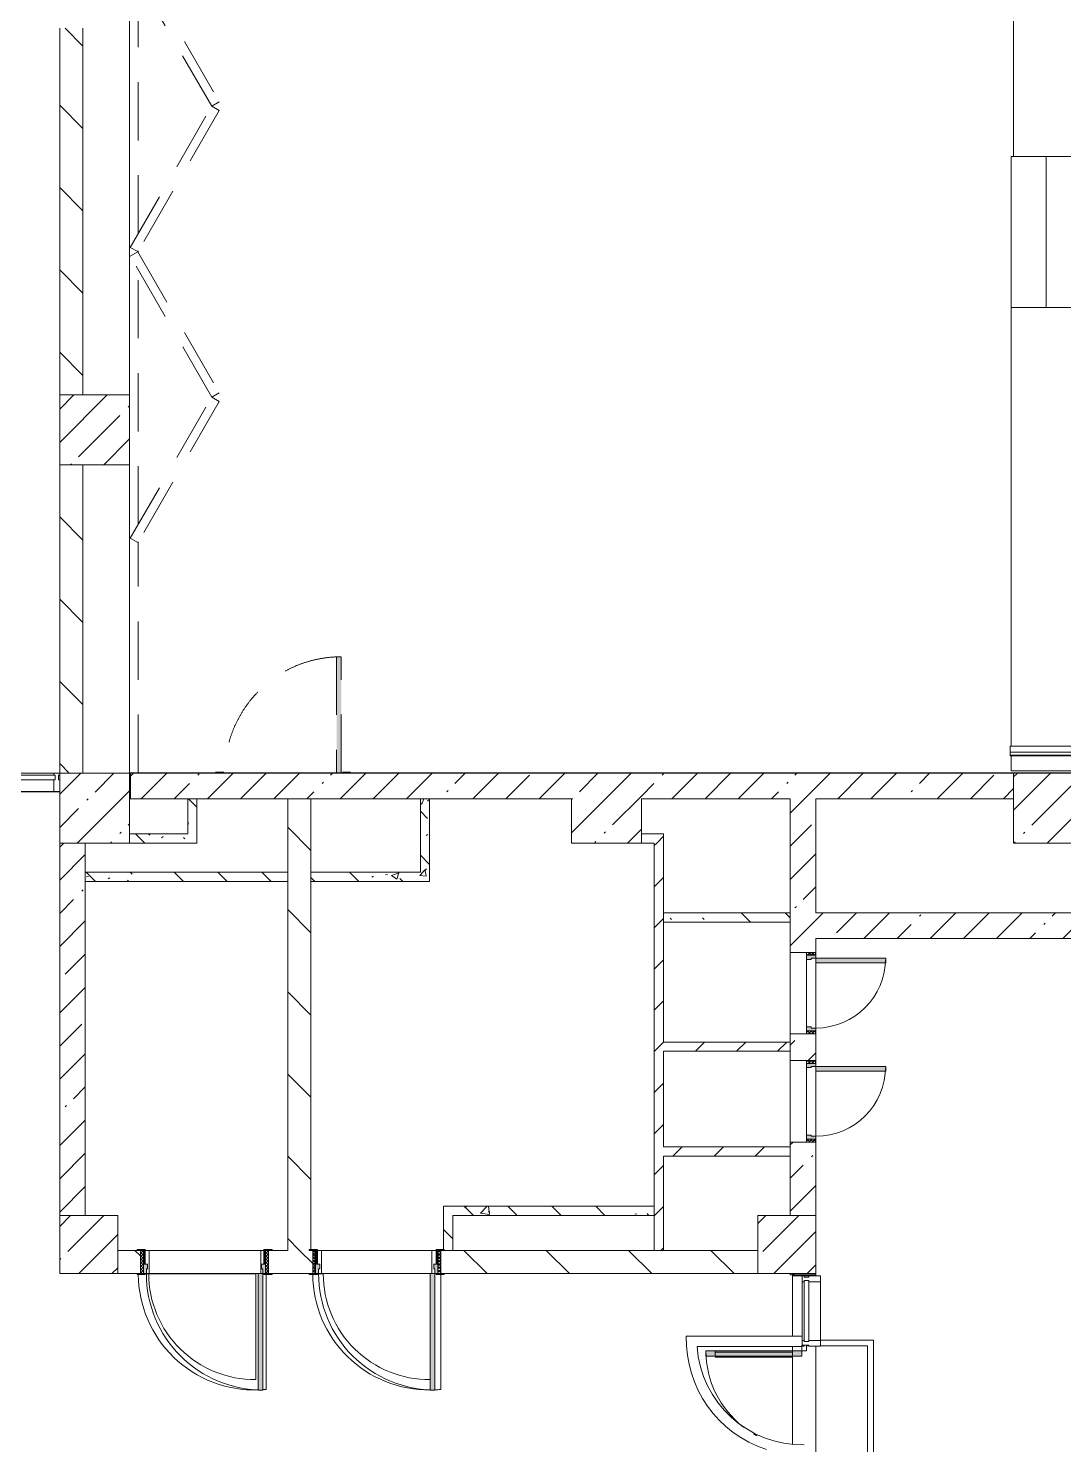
# Model space of a CAD drawing. Header units: millimetres. Extents: x 35157 to 232994, y -8553 to 29000.
# Drawn here: x 119424 to 128324, y 9430 to 21600 of the extents above; entities that cross this region are included whole.
import ezdxf

# ---------------------------------------------------------------- set-up
doc = ezdxf.new("R2010")
doc.units = ezdxf.units.MM
doc.linetypes.add('200_ШТРИХ__ш1_п0_6_', pattern=[800, 500, -300])
for name, color, linetype, lineweight, true_color in [('A-DETL-GENF-3', 7, 'Continuous', 5, 0xe2e2e2), ('A-DETL-GENF-4', 7, 'Continuous', 5, 0xaaaaaa), ('A-DOOR-3', 7, 'Continuous', 5, 0xaaaaaa), ('A-DOOR-4', 7, 'Continuous', 5, 0xe2e2e2), ('A-DOOR-FRAM-2', 7, 'Continuous', 5, 0xe2e2e2), ('A-DOOR-FRAM-3', 7, 'Continuous', 5, 0xaaaaaa), ('A-FLOR-1', 7, 'Continuous', 5, 0xaaaaaa), ('A-WALL-PATT-1', 7, 'Continuous', 5, 0x787878), ('I-WALL-25', 7, 'Continuous', 5, 0x787878)]:
    doc.layers.add(name, color=color, linetype=linetype, lineweight=lineweight, true_color=true_color)
for name, color, linetype, lineweight in [('A-DETL-MBND-1', 7, '200_ШТРИХ__ш1_п0_6_', 9), ('A-GLAZ-CURT-2', 7, 'Continuous', 5), ('A-GLAZ-CWMG-2', 7, 'Continuous', 5), ('A-WALL', 7, 'Continuous', 9), ('A-WALL-9', 7, 'Continuous', 5), ('I-WALL-23', 7, 'Continuous', 5), ('S-COLS-1', 7, 'Continuous', 5), ('S-STRS-3', 7, 'Continuous', 5)]:
    doc.layers.add(name, color=color, linetype=linetype, lineweight=lineweight)
pattern_1 = [(135, (105984, 0), (-353.5534, -353.5534), [])]
pattern_2 = [(45, (105984, 0), (-285.123, 285.123), []), (45, (106269.13, 0), (-285.123, 285.123), [504.031, -100.806, 16.764, -84.042])]
pattern_3 = [(45, (105984, 0), (-176.7767, 176.7767), [])]
pattern_4 = [(135, (105984, 0), (-377.171, -377.171), [533.4, -88.9, 17.78, -88.9]), (135, (105984, 376.94), (-377.171, -377.171), []), (50, (105984, 0), (637.645, -55.787), [66.675, -733.425]), (355, (105984, 0), (-123.35, 668.7), [53.34, -586.74]), (100.451, (106037.14, -4.65), (514.299, 612.908), [56.665, -623.315]), (46.184, (105984, 177.8), (948.776, -147.15), [100.012, -1100.137]), (96.636, (106063.1, 165.5), (830.91, 865.997), [84.998, -934.973]), (351.184, (105984, 177.8), (830.918, 865.99), [80.01, -880.11]), (21, (106072.9, 133.35), (530.651, -357.928), [66.675, -733.425]), (326, (106072.9, 133.35), (216.308, 644.658), [53.34, -586.74]), (71.451, (106117.1, 103.5), (746.96, 286.724), [56.665, -623.315]), (37.5, (105984, 0), (10.8105, 295.9426), [16.764, -562.864, 16.764, -578.866, -588.962]), (37.5, (105984, 0), (10.8105, 295.9426), [-1175.258, 16.764, -572.198]), (7.5, (105984, 0), (233.869, 350.6318), [16.764, -322.834, 16.764, -549.529, -224.472]), (7.5, (105984, 0), (233.869, 350.6318), [-905.891, 16.764, -207.708]), (327.5, (105785.76, 0), (474.5678, -20.0513), [16.764, -205.486, 16.764, -676.656, -920.115]), (327.5, (105785.76, 0), (474.5678, -20.0513), [-915.67, 16.764, -903.351]), (317.5, (105696.86, 0), (518.452, 88.9934), [16.764, -272.161, 16.764, -443.738, -653.415]), (317.5, (105696.86, 0), (518.452, 88.9934), [-749.427, 16.764, -636.651])]

# ---------------------------------------------------------------- blocks, each defined once
blk = doc.blocks.new('BSC_Колонна _Прямоугольная - 600х600-V86-2_4_2_птичка')
at = {"layer": 'S-COLS-1'}
h = blk.add_hatch(dxfattribs=at)
h.set_pattern_fill('FP_90', color=256, style=0, pattern_type=2)
h.set_pattern_definition([(45, (-14010, -14900), (-285.123, 285.123), []), (45, (-13724.88, -14900), (-285.123, 285.123), [504.031, -100.806, 16.764, -84.042])])
h.paths.add_polyline_path([(-300, -300), (300, -300), (300, 300), (-300, 300), (-300, -208)])
for p, q in [((300, 300), (-300, 300)), ((-300, 300), (-300, -300)), ((300, -300), (300, 300)), ((-300, -300), (300, -300))]:
    blk.add_line(p, q, dxfattribs=at)
blk = doc.blocks.new('BSC_Колонна _Прямоугольная - 600х600-23295697-2_4_2_птичка')
at = {"layer": 'S-COLS-1'}
h = blk.add_hatch(dxfattribs=at)
h.set_pattern_fill('FP_91', color=256, style=0, pattern_type=2)
h.set_pattern_definition([(45, (-14010, -18150), (-285.123, 285.123), []), (45, (-13724.88, -18150), (-285.123, 285.123), [504.031, -100.806, 16.764, -84.042])])
h.paths.add_polyline_path([(-300, -300), (300, -300), (300, 300), (-300, 300)])
for p, q in [((300, 300), (-300, 300)), ((-300, 300), (-300, -300)), ((300, -300), (300, 300)), ((-300, -300), (300, -300))]:
    blk.add_line(p, q, dxfattribs=at)
blk = doc.blocks.new('110_Дверь_СКБ_1Ст_Внутренняя1 - Д-4 1100x2100h_су мгн-32375332-2_4_2_птичка')
at = {"layer": 'A-DOOR-3'}
h = blk.add_hatch(dxfattribs=at)
h.set_pattern_fill('FP_41', color=256, style=0, pattern_type=2)
h.set_pattern_definition([(135, (1751.41, 164.685), (-14.14214, -14.14214), []), (225, (1751.41, 164.685), (14.14214, -14.14214), [])])
h.paths.add_polyline_path([(562.5, 100), (537.5, 100), (537.5, -100), (562.5, -100)])
at = {"layer": 'A-DOOR-4'}
h = blk.add_hatch(color=256, dxfattribs=at)
h.paths.add_polyline_path([(512.5, 100), (512.5, 60), (502.5, 60), (502.5, 20), (537.5, 20), (537.5, 100)])
h.paths.add_polyline_path([(-487.5, 100), (-512.5, 100), (-512.5, 20), (-477.5, 20), (-477.5, 60), (-487.5, 60)])
at = {"layer": 'A-DOOR-FRAM-2'}
for points in [[(-487.5, 1100), (-487.5, 100), (-447.5, 100), (-447.5, 1100)], [(-567.5, 108), (-567.5, 100), (-497.5, 100), (-497.5, 108)], [(-497.5, 20), (-512.5, 20), (-512.5, -100), (-497.5, -100)], [(592.5, 108), (522.5, 108), (522.5, 100), (592.5, 100)], [(537.5, 20), (522.5, 20), (522.5, -100), (537.5, -100)], [(-567.5, -100), (-567.5, -108), (-497.5, -108), (-497.5, -100)], [(592.5, -100), (522.5, -100), (522.5, -108), (592.5, -108)]]:
    blk.add_hatch(color=256, dxfattribs=at).paths.add_polyline_path(points)
at = {"layer": 'A-DOOR-FRAM-3'}
h = blk.add_hatch(dxfattribs=at)
h.set_pattern_fill('FP_42', color=256, style=0, pattern_type=2)
h.set_pattern_definition([(45, (-371.384, 164.685), (-14.1421, 14.1421), []), (135, (-371.384, 164.685), (-14.1421, -14.1421), [])])
h.paths.add_polyline_path([(-512.5, 100), (-537.5, 100), (-537.5, -100), (-512.5, -100)])
at = {"layer": 'A-DOOR-3'}
for p, q in [((-487.5, 1100), (-487.5, 100)), ((-447.5, 1100), (-487.5, 1100)), ((-447.5, 100), (-447.5, 1100)), ((-487.5, 100), (-447.5, 100))]:
    blk.add_line(p, q, dxfattribs=at)
blk.add_arc((-487.5, 100), 1000, 360, 90, dxfattribs=at)
at = {"layer": 'A-DOOR-FRAM-3'}
for p, q in [((-497.5, 108), (-567.5, 108)), ((-567.5, 108), (-567.5, 100)), ((-567.5, 100), (-497.5, 100)), ((-512.5, 100), (-537.5, 100)), ((-537.5, 100), (-537.5, -100)), ((-487.5, 100), (-512.5, 100)), ((-512.5, 100), (-512.5, 20)), ((-512.5, -100), (-512.5, 100)), ((-497.5, 100), (-512.5, 100)), ((-512.5, 100), (-512.5, 99)), ((-512.5, 99), (-497.5, 99)), ((-512.5, 20), (-477.5, 20)), ((-497.5, 20), (-512.5, 20)), ((-512.5, 20), (-512.5, -100)), ((-497.5, 100), (-497.5, 108)), ((-497.5, 99), (-497.5, 100)), ((-497.5, -100), (-497.5, 20)), ((-487.5, 60), (-487.5, 100)), ((-477.5, 60), (-487.5, 60)), ((-477.5, 20), (-477.5, 60)), ((512.5, 60), (502.5, 60)), ((502.5, 60), (502.5, 20)), ((502.5, 20), (537.5, 20)), ((512.5, 100), (512.5, 60)), ((537.5, 100), (512.5, 100)), ((592.5, 108), (522.5, 108)), ((522.5, 108), (522.5, 100)), ((537.5, 100), (522.5, 100)), ((522.5, 100), (522.5, 99)), ((522.5, 100), (592.5, 100)), ((522.5, 99), (537.5, 99)), ((537.5, 20), (522.5, 20)), ((522.5, 20), (522.5, -100)), ((537.5, 20), (537.5, 100)), ((562.5, 100), (537.5, 100)), ((537.5, 100), (537.5, -100)), ((537.5, 99), (537.5, 100)), ((537.5, -100), (537.5, 20)), ((562.5, -100), (562.5, 100)), ((592.5, 100), (592.5, 108)), ((-497.5, -100), (-567.5, -100)), ((-567.5, -100), (-567.5, -108)), ((-567.5, -108), (-497.5, -108)), ((-537.5, -100), (-512.5, -100)), ((-512.5, -100), (-497.5, -100)), ((-497.5, -108), (-497.5, -100)), ((522.5, -100), (537.5, -100)), ((592.5, -100), (522.5, -100)), ((522.5, -100), (522.5, -108)), ((522.5, -108), (592.5, -108)), ((537.5, -100), (562.5, -100)), ((592.5, -108), (592.5, -100))]:
    blk.add_line(p, q, dxfattribs=at)
blk = doc.blocks.new('110_Дверь_СКБ_1Ст_Внутренняя1 - Д-13 1100x2100h_кладовая-33288301-2_4_2_птичка')
at = {"layer": 'A-DETL-MBND-1'}
for points in [[(512, 113), (512, 1110), (472, 1110), (472, 113)], [(592, 113), (592, 118), (522, 113)]]:
    blk.add_hatch(color=256, dxfattribs=at).paths.add_polyline_path(points)
for p, q in [((472, 1110), (472, 113)), ((512, 1110), (472, 1110)), ((512, 113), (512, 1110)), ((-498, 118), (-568, 118)), ((592, 118), (522, 118))]:
    blk.add_line(p, q, dxfattribs=at)
blk.add_arc((512, 110), 1000, 90, 179.8021, dxfattribs=at)
blk = doc.blocks.new('DOR__перегородка__Прямоугольная - ТП-2_ Вн_ДПГ_9480х4200h_2-23998078-2_4_2_птичка')
at = {"layer": 'A-DETL-MBND-1'}
for p, q in [((3, -75), (1987, -75)), ((1982, -72), (2019, -7)), ((3194, -772), (1982, -72)), ((2019, -7), (3231, -707)), ((2137, -75), (4324, -75)), ((3230, -707), (4443, -7)), ((4480, -72), (3268, -772)), ((4443, -7), (4480, -72)), ((4474, -75), (4487, -75)), ((4481, -72), (4518, -7)), ((5693, -772), (4481, -72)), ((4518, -7), (5731, -707)), ((4637, -75), (6824, -75)), ((5730, -707), (6942, -7)), ((6980, -72), (5767, -772)), ((6942, -7), (6980, -72)), ((6974, -75), (6985, -75)), ((6979, -72), (7017, -7)), ((8192, -772), (6979, -72)), ((7017, -7), (8229, -707)), ((7135, -75), (9323, -75)), ((8229, -707), (9441, -7)), ((9479, -72), (8267, -772)), ((9105, -201), (9105, -75)), ((9180, -158), (9180, -75)), ((9255, -114), (9255, -75)), ((9405, -1474), (9405, -114)), ((9441, -7), (9479, -72)), ((9473, -75), (9480, -75)), ((9255, -1474), (9255, -201)), ((9330, -1474), (9330, -158)), ((9105, -1474), (9105, -288)), ((9180, -1474), (9180, -244)), ((9480, -1474), (9480, -450)), ((3231, -707), (3194, -772)), ((3268, -772), (3230, -707)), ((5731, -707), (5693, -772)), ((5767, -772), (5730, -707)), ((8229, -707), (8192, -772)), ((8267, -772), (8229, -707)), ((9105, -1474), (9480, -1474))]:
    blk.add_line(p, q, dxfattribs=at)
blk = doc.blocks.new('BSC_Колонна _Прямоугольная - 500х500-V143-2_4_2_птичка')
at = {"layer": 'S-COLS-1'}
h = blk.add_hatch(dxfattribs=at)
h.set_pattern_fill('FP_136', color=256, style=0, pattern_type=2)
h.set_pattern_definition([(45, (-19960, -11150), (-285.123, 285.123), []), (45, (-19674.88, -11150), (-285.123, 285.123), [504.031, -100.806, 16.764, -84.042])])
h.paths.add_polyline_path([(-250, -250), (250, -250), (250, 250), (-250, 250), (-250, 71)])
for p, q in [((250, 250), (-250, 250)), ((-250, 250), (-250, -250)), ((250, -250), (250, 250)), ((-250, -250), (250, -250))]:
    blk.add_line(p, q, dxfattribs=at)
blk = doc.blocks.new('Перекрытия 3 - Перекрытия 4-20977624-2_4_2_птичка')
at = {"layer": 'S-STRS-3'}
for p, q in [((21910, 26500), (21910, 26351)), ((22810, 26351), (22810, 26500)), ((23710, 26351), (23710, 26500)), ((24610, 26351), (24610, 26500)), ((25510, 26351), (25510, 26500)), ((26410, 26351), (26410, 26500)), ((27310, 26351), (27310, 26500)), ((28210, 26351), (28210, 26500)), ((29110, 26351), (29110, 26500)), ((30010, 26351), (30010, 26500)), ((21910, 26270), (21910, 20500)), ((22810, 20500), (22810, 26270)), ((23710, 20500), (23710, 26270)), ((24610, 20500), (24610, 26270)), ((25510, 20500), (25510, 26270)), ((26410, 20500), (26410, 26270)), ((27310, 20500), (27310, 26270)), ((28210, 20500), (28210, 26270)), ((29110, 20500), (29110, 26270)), ((30010, 22600), (30010, 26270)), ((30010, 20500), (30010, 22000)), ((22490, 20500), (21910, 20500)), ((23390, 20500), (22810, 20500)), ((24290, 20500), (23710, 20500)), ((25190, 20500), (24610, 20500)), ((26090, 20500), (25510, 20500)), ((26990, 20500), (26410, 20500)), ((27890, 20500), (27310, 20500)), ((28790, 20500), (28210, 20500)), ((29690, 20500), (29110, 20500)), ((30610, 20500), (30010, 20500))]:
    blk.add_line(p, q, dxfattribs=at)
blk = doc.blocks.new('110_Дверь_СКБ_1Ст - д-18 _п_ 700x2100h_Технический шкаф ЭОМ и СС-32102833-2_4_2_птичка')
at = {"layer": 'A-DOOR-3'}
h = blk.add_hatch(dxfattribs=at)
h.set_pattern_fill('FP_148', color=256, style=0, pattern_type=2)
h.set_pattern_definition([(135, (1951.41, 174.685), (-14.14214, -14.14214), []), (225, (1951.41, 174.685), (14.14214, -14.14214), [])])
h.paths.add_polyline_path([(362.5, 110), (337.5, 110), (337.5, 30), (362.5, 30)])
at = {"layer": 'A-DOOR-4'}
h = blk.add_hatch(color=256, dxfattribs=at)
h.paths.add_polyline_path([(337.5, 110), (312.5, 110), (312.5, 70), (302.5, 70), (302.5, 30), (337.5, 30)])
h.paths.add_polyline_path([(-277.5, 70), (-287.5, 70), (-287.5, 110), (-312.5, 110), (-312.5, 30), (-277.5, 30)])
at = {"layer": 'A-DOOR-FRAM-2'}
blk.add_hatch(color=256, dxfattribs=at).paths.add_polyline_path([(-247.5, 710), (-287.5, 710), (-287.5, 110), (-247.5, 110)])
at = {"layer": 'A-DOOR-FRAM-3'}
h = blk.add_hatch(dxfattribs=at)
h.set_pattern_fill('FP_149', color=256, style=0, pattern_type=2)
h.set_pattern_definition([(45, (-171.384, 174.685), (-14.1421, 14.1421), []), (135, (-171.384, 174.685), (-14.1421, -14.1421), [])])
h.paths.add_polyline_path([(-312.5, 110), (-337.5, 110), (-337.5, 30), (-312.5, 30)])
at = {"layer": 'A-DOOR-3'}
for p, q in [((-287.5, 710), (-287.5, 110)), ((-247.5, 710), (-287.5, 710)), ((-247.5, 110), (-247.5, 710)), ((-287.5, 110), (-247.5, 110))]:
    blk.add_line(p, q, dxfattribs=at)
blk.add_arc((-287.5, 110), 600, 360, 90, dxfattribs=at)
at = {"layer": 'A-DOOR-FRAM-3'}
for p, q in [((-312.5, 110), (-337.5, 110)), ((-337.5, 110), (-337.5, 30)), ((-337.5, 30), (-312.5, 30)), ((-287.5, 110), (-312.5, 110)), ((-312.5, 110), (-312.5, 30)), ((-312.5, 30), (-312.5, 110)), ((-312.5, 30), (-277.5, 30)), ((-287.5, 70), (-287.5, 110)), ((-277.5, 70), (-287.5, 70)), ((-277.5, 30), (-277.5, 70)), ((302.5, 30), (-277.5, 30)), ((-247.5, 110), (312.5, 110)), ((312.5, 70), (302.5, 70)), ((302.5, 70), (302.5, 30)), ((302.5, 30), (337.5, 30)), ((312.5, 110), (312.5, 70)), ((337.5, 110), (312.5, 110)), ((337.5, 30), (337.5, 110)), ((362.5, 110), (337.5, 110)), ((337.5, 110), (337.5, 30)), ((337.5, 30), (362.5, 30)), ((362.5, 30), (362.5, 110))]:
    blk.add_line(p, q, dxfattribs=at)
blk = doc.blocks.new('BSC_Колонна _Прямоугольная - 500х500-V172-2_4_2_птичка')
at = {"layer": 'S-COLS-1'}
h = blk.add_hatch(dxfattribs=at)
h.set_pattern_fill('FP_159', color=256, style=0, pattern_type=2)
h.set_pattern_definition([(45, (-13960, -11150), (-285.123, 285.123), []), (45, (-13674.88, -11150), (-285.123, 285.123), [504.031, -100.806, 16.764, -84.042])])
h.paths.add_polyline_path([(-250, -250), (250, -250), (250, 250), (-250, 250), (-250, 71)])
for p, q in [((250, 250), (-250, 250)), ((-250, 250), (-250, -250)), ((250, -250), (250, 250)), ((-250, -250), (250, -250))]:
    blk.add_line(p, q, dxfattribs=at)
blk = doc.blocks.new('BSC_Колонна _Прямоугольная - 600х600-V176-2_4_2_птичка')
at = {"layer": 'S-COLS-1'}
h = blk.add_hatch(dxfattribs=at)
h.set_pattern_fill('FP_162', color=256, style=0, pattern_type=2)
h.set_pattern_definition([(45, (-22210, -14900), (-285.123, 285.123), []), (45, (-21924.88, -14900), (-285.123, 285.123), [504.031, -100.806, 16.764, -84.042])])
h.paths.add_polyline_path([(-300, -300), (300, -300), (300, 300), (-300, 300)])
for p, q in [((300, 300), (-300, 300)), ((-300, 300), (-300, -300)), ((300, -300), (300, 300)), ((-300, -300), (300, -300))]:
    blk.add_line(p, q, dxfattribs=at)
blk = doc.blocks.new('Прямоугольный импост - Импост структурный с накладкой - 160мм-23997896-2_4_2_птичка')
at = {"layer": 'A-GLAZ-CWMG-2'}
for p, q in [((-50, 40), (-50, 140)), ((-50, 140), (0, 140)), ((-40, 40), (-50, 40)), ((-50, -17), (-50, 0)), ((-50, 0), (-40, 0)), ((-40, 0), (-40, 40)), ((-10, 40), (-10, 0)), ((0, 40), (-10, 40)), ((-10, 0), (0, 0)), ((0, -17), (-50, -17))]:
    blk.add_line(p, q, dxfattribs=at)
blk = doc.blocks.new('Системная панель - Стекло - 40мм-23997898-2_4_2_птичка')
at = {"layer": 'A-GLAZ-CURT-2'}
h = blk.add_hatch(dxfattribs=at)
h.set_pattern_fill('FP_184', color=256, style=0, pattern_type=2)
h.set_pattern_definition([(45, (-13750.1, -14683), (-1414.21, 1414.21), [1000, -3000]), (45, (-14750.1, -15183), (-1414.21, 1414.21), [3000, -1000]), (45, (-12750.1, -15683), (-1414.21, 1414.21), [1000, -3000])])
h.paths.add_polyline_path([(420, -40), (420, 0), (-420, 0), (-420, -40)])
for p, q in [((420, 0), (-420, 0)), ((-420, 0), (-420, -40)), ((-420, -40), (420, -40)), ((420, -40), (420, 0))]:
    blk.add_line(p, q, dxfattribs=at)
blk = doc.blocks.new('Прямоугольный импост - Импост структурный с накладкой - 160мм-23771920-2_4_2_птичка')
at = {"layer": 'A-GLAZ-CWMG-2'}
for p, q in [((13660, 15200), (12840, 15200)), ((13660, 15043), (12840, 15043))]:
    blk.add_line(p, q, dxfattribs=at)
blk = doc.blocks.new('Системная панель - Стекло - 40мм-32387041-2_4_2_птичка')
at = {"layer": 'A-GLAZ-CURT-2'}
h = blk.add_hatch(dxfattribs=at)
h.set_pattern_fill('FP_191', color=256, style=0, pattern_type=2)
h.set_pattern_definition([(135, (10077.7, -20610), (-1414.21, -1414.21), [1000, -3000]), (135, (10577.7, -21610), (-1414.21, -1414.21), [3000, -1000]), (135, (11077.7, -19610), (-1414.21, -1414.21), [1000, -3000])])
h.paths.add_polyline_path([(262, 40), (-262, 40), (-262, 0), (262, 0)])
for p, q in [((262, 40), (-262, 40)), ((-262, 40), (-262, 0)), ((-262, 0), (262, 0)), ((262, 0), (262, 40))]:
    blk.add_line(p, q, dxfattribs=at)
blk = doc.blocks.new('Прямоугольный импост - Импост структурный с накладкой - 160мм Темный-30755591-2_4_2_птичка')
at = {"layer": 'A-GLAZ-CWMG-2'}
for p, q in [((-25, 0), (-25, 17)), ((-25, 17), (25, 17)), ((-15, 0), (-25, 0)), ((-15, -40), (-15, 0)), ((25, 0), (15, 0)), ((15, 0), (15, -40)), ((25, 17), (25, 0)), ((-25, -140), (-25, -40)), ((-25, -40), (-15, -40)), ((15, -40), (25, -40)), ((25, -40), (25, -140)), ((25, -140), (-25, -140))]:
    blk.add_line(p, q, dxfattribs=at)
blk = doc.blocks.new('Прямоугольный импост - Импост структурный с накладкой - 160мм Темный-30755595-2_4_2_птичка')
at = {"layer": 'A-GLAZ-CWMG-2'}
for p, q in [((0, 17), (-50, 17)), ((-50, 17), (-50, 0)), ((-50, 0), (-40, 0)), ((-40, 0), (-40, -40)), ((-10, -40), (-10, 0)), ((-10, 0), (0, 0)), ((0, 0), (0, 17)), ((-40, -40), (-50, -40)), ((-50, -40), (-50, -140)), ((0, -40), (-10, -40)), ((0, -140), (0, -40)), ((-50, -140), (0, -140))]:
    blk.add_line(p, q, dxfattribs=at)
blk = doc.blocks.new('Дверь_Витражная_остекление_ - ВВ-16 остекление-32390142-2_4_2_птичка')
at = {"layer": 'A-DETL-GENF-3'}
for points in [[(-788, -20), (-833, -20), (-833, -845), (-788, -845), (-788, -56)], [(850, -860), (850, -20), (837, -20), (837, -860)]]:
    blk.add_hatch(color=256, dxfattribs=at).paths.add_polyline_path(points)
at = {"layer": 'A-DETL-GENF-4'}
for p, q in [((-788, -20), (-833, -20)), ((-833, -845), (-833, -20)), ((-788, -20), (-833, -20)), ((-833, -20), (-833, -845)), ((-833, -100), (-788, -100)), ((-823, -765), (-823, -100)), ((-788, -845), (-788, -20)), ((-788, -845), (-788, -20)), ((-779, -765), (-779, -100)), ((829, -780), (829, -100)), ((837, -860), (837, -20)), ((837, -20), (837, -860)), ((850, -100), (837, -100)), ((-833, -765), (-788, -765)), ((-833, -845), (-788, -845)), ((-833, -845), (-788, -845)), ((850, -780), (837, -780)), ((850, -860), (837, -860)), ((837, -860), (850, -860))]:
    blk.add_line(p, q, dxfattribs=at)
at = {"layer": 'A-DOOR-3'}
for p, q in [((-883, 20), (-833, 20)), ((-883, -20), (-883, 20)), ((-833, 20), (-833, -20)), ((833, 20), (883, 20)), ((833, -20), (833, 20)), ((883, 20), (883, -20)), ((-833, -20), (-883, -20)), ((-833, -845), (-833, -20)), ((833, -860), (833, -20)), ((883, -20), (833, -20))]:
    blk.add_line(p, q, dxfattribs=at)
for centre, radius, start, end in [((-833, -20), 825, 329.8094, 332.2043), ((-833, -20), 825, 270, 322.6078), ((833, -20), 840, 230.3386, 232.9926), ((833, -20), 840, 234.0758, 270)]:
    blk.add_arc(centre, radius, start, end, dxfattribs=at)
blk = doc.blocks.new('Прямоугольный импост - Импост структурный с накладкой - 160мм Темный-32387142-2_4_2_птичка')
at = {"layer": 'A-GLAZ-CWMG-2'}
for p, q in [((20093, 10325), (20093, 10830)), ((20250, 10325), (20250, 10830))]:
    blk.add_line(p, q, dxfattribs=at)
blk = doc.blocks.new('Перекрытия 2 - Перекрытия 4-32990152-2_4_2_птичка')
at = {"layer": 'S-STRS-3'}
for p, q in [((21910, 19180), (22510, 19180)), ((21910, 19180), (21910, 15411)), ((22810, 19180), (23410, 19180)), ((22810, 15411), (22810, 19180)), ((23710, 19180), (24310, 19180)), ((23710, 15411), (23710, 19180)), ((24610, 19180), (25210, 19180)), ((24610, 15411), (24610, 19180)), ((25510, 19180), (26110, 19180)), ((25510, 15411), (25510, 19180)), ((26410, 19180), (27010, 19180)), ((26410, 15411), (26410, 19180)), ((27310, 19180), (27910, 19180)), ((27310, 15411), (27310, 19180)), ((28210, 19180), (28810, 19180)), ((28210, 15411), (28210, 19180)), ((29110, 19180), (29710, 19180)), ((29110, 15411), (29110, 19180)), ((30010, 19180), (30610, 19180)), ((30010, 15411), (30010, 19180)), ((30610, 18430), (30610, 19180)), ((30610, 15411), (30610, 17830)), ((21910, 15330), (21910, 15200)), ((22810, 15200), (22810, 15330)), ((23710, 15200), (23710, 15330)), ((24610, 15200), (24610, 15330)), ((25510, 15200), (25510, 15330)), ((26410, 15200), (26410, 15330)), ((27310, 15200), (27310, 15330)), ((28210, 15200), (28210, 15330)), ((29110, 15200), (29110, 15330)), ((30010, 15200), (30010, 15330)), ((30610, 15200), (30610, 15330)), ((22810, 15200), (21910, 15200)), ((23710, 15200), (22810, 15200)), ((24610, 15200), (23710, 15200)), ((25510, 15200), (24610, 15200)), ((26410, 15200), (25510, 15200)), ((27310, 15200), (26410, 15200)), ((28210, 15200), (27310, 15200)), ((29110, 15200), (28210, 15200)), ((30010, 15200), (29110, 15200)), ((30610, 15200), (30010, 15200))]:
    blk.add_line(p, q, dxfattribs=at)
blk = doc.blocks.new('Стены наклон_ амфитеатр - Стены наклон_ амфитеатр-32992696-2_4_2_птичка')
at = {"layer": 'A-WALL-PATT-1'}
h = blk.add_hatch(dxfattribs=at)
h.set_pattern_fill('FP_194', color=256, style=0, pattern_type=2)
h.set_pattern_definition([(0, (26444.5, 15393.4), (0, 246.1), []), (90, (26444.5, 15393.4), (-1300, 8e-14), [])])
h.paths.add_polyline_path([(31010, 15354), (31010, 15381), (21879, 15381), (21879, 15354), (30993, 15354)])
at = {"layer": 'A-WALL-9'}
for p, q in [((31041, 15431), (21879, 15431)), ((21879, 15431), (21879, 15381)), ((21879, 15381), (31010, 15381)), ((21879, 15354), (21879, 15381)), ((21879, 15350), (21879, 15354)), ((31010, 15354), (21879, 15354)), ((31010, 15350), (21879, 15350))]:
    blk.add_line(p, q, dxfattribs=at)

msp = doc.modelspace()

# ---------------------------------------------------------------- hatches: boundary and pattern name
at = {"layer": 'I-WALL-23'}
h = msp.add_hatch(dxfattribs=at)
h.set_pattern_fill('FP_100', color=256, style=0, pattern_type=2)
h.set_pattern_definition(pattern_1)
h.paths.add_polyline_path([(119694.3, 15200), (119894.3, 15200), (119894.3, 17850), (119694.3, 17850), (119694.3, 15848.6)])
h.paths.add_polyline_path([(119694.3, 18450), (119894.3, 18450), (119894.3, 21600), (119694.3, 21600), (119694.3, 20476.2)])
h.paths.add_polyline_path([(119694.3, 22200), (119894.3, 22200), (119894.3, 26300), (119694.3, 26300), (119694.3, 25103.8)])
h = msp.add_hatch(dxfattribs=at)
h.set_pattern_fill('FP_97', color=256, style=0, pattern_type=2)
h.set_pattern_definition(pattern_2)
h.paths.add_polyline_path([(136594, 14980), (136774, 14980), (136774, 15200), (136594, 15196.3)])
h.paths.add_polyline_path([(132666.4, 14980), (135994, 14980), (135994, 15200), (132394, 15200), (132394, 14980)])
h.paths.add_polyline_path([(121854, 14980), (124094.3, 14980), (124094.3, 15200), (120304, 15200), (120304, 14980), (121654, 14980)])
h.paths.add_polyline_path([(131794, 14980), (131794, 15200), (128494, 15200), (128494, 14980), (128956.3, 14980)])
h.paths.add_polyline_path([(124694.3, 14980), (127894, 14980), (127894, 15200), (124694.3, 15200)])
h = msp.add_hatch(dxfattribs=at)
h.set_pattern_fill('FP_100', color=256, style=0, pattern_type=2)
h.set_pattern_definition(pattern_1)
h.paths.add_polyline_path([(121654, 11100), (121839, 11100), (121839, 11108), (121854, 11108), (121854, 14980), (121654, 14980), (121654, 11221)])
h = msp.add_hatch(dxfattribs=at)
h.set_pattern_fill('FP_97', color=256, style=0, pattern_type=2)
h.set_pattern_definition(pattern_2)
h.paths.add_polyline_path([(125974, 10890), (126194, 10890), (126194, 10900), (125974, 10900)])
h.paths.add_polyline_path([(126114, 11400), (126194, 11400), (126194, 12030), (125974, 12030), (125974, 11400), (126085.1, 11400)])
h.paths.add_polyline_path([(126114, 12730), (126194, 12730), (126194, 12960), (125974, 12960), (125974, 12730)])
h.paths.add_polyline_path([(126114, 13660), (126194, 13660), (126194, 14980), (125974, 14980), (125974, 13660)])
h = msp.add_hatch(dxfattribs=at)
h.set_pattern_fill('FP_101', color=256, style=0, pattern_type=2)
h.set_pattern_definition(pattern_3)
h.paths.add_polyline_path([(124804, 14600), (124884, 14600), (124884, 14680), (124694.3, 14680), (124694.3, 14600)])
h = msp.add_hatch(dxfattribs=at)
h.set_pattern_fill('FP_97', color=256, style=0, pattern_type=2)
h.set_pattern_definition(pattern_2)
h.paths.add_polyline_path([(119914, 11400), (119914, 14600), (119694, 14600), (119694.2, 11400)])
h = msp.add_hatch(dxfattribs=at)
h.set_pattern_fill('FP_101', color=256, style=0, pattern_type=2)
h.set_pattern_definition(pattern_3)
h.paths.add_polyline_path([(124884, 11100), (124884, 14600), (124804, 14600), (124804, 11100)])
h = msp.add_hatch(dxfattribs=at)
h.set_pattern_fill('FP_97', color=256, style=0, pattern_type=2)
h.set_pattern_definition(pattern_2)
h.paths.add_polyline_path([(136376.5, 13780), (136774, 13780), (136774, 14000), (126194, 14000), (126194, 13780), (132666.4, 13780)])
h = msp.add_hatch(dxfattribs=at)
h.set_pattern_fill('FP_101', color=256, style=0, pattern_type=2)
h.set_pattern_definition(pattern_3)
h.paths.add_polyline_path([(125974, 12810), (125974, 12890), (124884, 12890), (124884, 12810), (125246.2, 12810)])
h = msp.add_hatch(dxfattribs=at)
h.set_pattern_fill('FP_101', color=256, style=0, pattern_type=2)
h.set_pattern_definition(pattern_3)
h.paths.add_polyline_path([(125974, 11910), (125974, 11990), (124884, 11990), (124884, 11910), (125246.2, 11910)])
h = msp.add_hatch(dxfattribs=at)
h.set_pattern_fill('FP_100', color=256, style=0, pattern_type=2)
h.set_pattern_definition(pattern_1)
h.paths.add_polyline_path([(125694, 10900), (125694, 11100), (122969, 11100), (122969, 10900), (125246.2, 10900)])
h.paths.add_polyline_path([(120389, 10900), (120389, 11100), (120194, 11100), (120194, 10900), (120359, 10900)])
h.paths.add_polyline_path([(121519, 10900), (121869, 10900), (121869, 11100), (121489, 11100), (121489, 10900)])
at = {"layer": 'I-WALL-25'}
h = msp.add_hatch(dxfattribs=at)
h.set_pattern_fill('FP_105', color=256, style=0, pattern_type=2)
h.set_pattern_definition(pattern_4)
h.paths.add_polyline_path([(120874, 14680), (120874, 14980), (120794, 14980), (120794, 14680)])
h = msp.add_hatch(dxfattribs=at)
h.set_pattern_fill('FP_105', color=256, style=0, pattern_type=2)
h.set_pattern_definition(pattern_4)
h.paths.add_polyline_path([(122874, 14350), (122874, 14980), (122794, 14980), (122794, 14350)])
h = msp.add_hatch(dxfattribs=at)
h.set_pattern_fill('FP_105', color=256, style=0, pattern_type=2)
h.set_pattern_definition(pattern_4)
h.paths.add_polyline_path([(120294, 14600), (120874, 14600), (120874, 14680), (120294, 14680)])
h = msp.add_hatch(dxfattribs=at)
h.set_pattern_fill('FP_105', color=256, style=0, pattern_type=2)
h.set_pattern_definition(pattern_4)
h.paths.add_polyline_path([(121654, 14270), (121654, 14350), (119914, 14350), (119914, 14270), (121536.1, 14270)])
h = msp.add_hatch(dxfattribs=at)
h.set_pattern_fill('FP_105', color=256, style=0, pattern_type=2)
h.set_pattern_definition(pattern_4)
h.paths.add_polyline_path([(121854, 14270), (122874, 14270), (122874, 14350), (121854, 14350)])
h = msp.add_hatch(dxfattribs=at)
h.set_pattern_fill('FP_105', color=256, style=0, pattern_type=2)
h.set_pattern_definition(pattern_4)
h.paths.add_polyline_path([(125974, 13920), (125974, 14000), (124884, 14000), (124884, 13920), (125246.2, 13920)])
h = msp.add_hatch(dxfattribs=at)
h.set_pattern_fill('FP_105', color=256, style=0, pattern_type=2)
h.set_pattern_definition(pattern_4)
h.paths.add_polyline_path([(122999, 11100), (123074, 11100), (123074, 11480), (122994, 11480), (122999, 11108)])
h = msp.add_hatch(dxfattribs=at)
h.set_pattern_fill('FP_105', color=256, style=0, pattern_type=2)
h.set_pattern_definition(pattern_4)
h.paths.add_polyline_path([(124804, 11400), (124804, 11480), (123074, 11480), (123074, 11400)])
at = {"layer": 'S-COLS-1'}
h = msp.add_hatch(dxfattribs=at)
h.set_pattern_fill('FP_97', color=256, style=0, pattern_type=2)
h.set_pattern_definition(pattern_2)
h.paths.add_polyline_path([(124094.3, 14600), (124694.3, 14600), (124694.3, 15200), (124094.3, 15200), (124094.3, 14980)])

# ---------------------------------------------------------------- linework, layer by layer
at = {"layer": 'A-FLOR-1'}
for p, q in [((120294.3, 15200), (120294.3, 24680)), ((136594, 15203.4), (120294, 15203.4)), ((119694, 15040), (112754, 15040)), ((120304, 14980), (120294, 14980)), ((120429, 11100), (120464, 11100)), ((120464, 11100), (120464, 10897.8)), ((121424, 10900), (121424, 11100)), ((121424, 11100), (121449, 11100)), ((121909, 11100), (121944, 11100)), ((121944, 11100), (121944, 10900)), ((122894, 10900), (122894, 11100)), ((122894, 11100), (122929, 11100)), ((120459, 10899), (120429, 10899)), ((120464, 10897.8), (121379, 10897.8)), ((121399, 10900), (121379, 10900)), ((121379, 10900), (121379, 9990.1)), ((121469, 9905), (121469, 10892)), ((121959, 10899), (121909, 10899)), ((121944, 10900), (122879, 10900)), ((122969, 9905), (122969, 10892)), ((126077, 10363), (125080.3, 10363)), ((125172.3, 10273), (126074, 10273)), ((126114, 10278.9), (126134, 10278.9)), ((126689, 10328.9), (126234, 10328.9)), ((126234, 10278.9), (126639, 10278.9)), ((126639, 10278.9), (126639, 8547.4)), ((126689, 8497.4), (126689, 10328.9))]:
    msp.add_line(p, q, dxfattribs=at)
for centre, radius, start, end in [((121369, 10900), 1000, 180.45922, 271.72242), ((121369, 10900), 910, 180.06296, 270.62964), ((122869, 10900), 1000, 180.45922, 270.57477), ((122869, 10900), 910, 180.06296, 270.62964), ((126080, 10338), 1000, 178.56746, 251.86052), ((126080, 10338), 910, 184.09604, 270.88287), ((121369, 10900), 1000, 274.01771, 275.73917), ((122869, 10900), 1000, 272.87006, 275.73917)]:
    msp.add_arc(centre, radius, start, end, dxfattribs=at)
at = {"layer": 'A-WALL'}
for p, q in [((120874, 14980), (120794, 14980)), ((121854, 14980), (121654, 14980)), ((122874, 14980), (122794, 14980)), ((119914, 14350), (119914, 14270)), ((121654, 14270), (121654, 14350)), ((121854, 14350), (121854, 14270)), ((124884, 14000), (124884, 13920)), ((125974, 13920), (125974, 14000)), ((125974, 12810), (125974, 12890)), ((125974, 11910), (125974, 11990)), ((124804, 11400), (124804, 11480)), ((122999, 11100), (123074, 11100)), ((124804, 11100), (124884, 11100)), ((126194, 10890), (126194, 10900))]:
    msp.add_line(p, q, dxfattribs=at)
at = {"layer": 'I-WALL-23'}
for p, q in [((119694.3, 21600), (119694.3, 18450)), ((119894.3, 18450), (119894.3, 21600)), ((119694.3, 17850), (119694.3, 15200)), ((119894.3, 15200), (119894.3, 17850)), ((124094.3, 15200), (120304, 15200)), ((120304, 15200), (120304, 14980)), ((127894, 15200), (124694.3, 15200)), ((120304, 14980), (120794, 14980)), ((120794, 14980), (120794, 14680)), ((120874, 14980), (121654, 14980)), ((120874, 14600), (120874, 14980)), ((121654, 14980), (121654, 14350)), ((121854, 14350), (121854, 14980)), ((121854, 14980), (122794, 14980)), ((122794, 14980), (122794, 14350)), ((122874, 14980), (124094.3, 14980)), ((122874, 14270), (122874, 14980)), ((124694.3, 14980), (125974, 14980)), ((125974, 14980), (125974, 14000)), ((126194, 14980), (127894, 14980)), ((126194, 14000), (126194, 14980)), ((120794, 14680), (120294, 14680)), ((124884, 14680), (124694.3, 14680)), ((124694.3, 14680), (124694.3, 14600)), ((124884, 14000), (124884, 14680)), ((119694, 14600), (119694, 11400)), ((119914, 14350), (119914, 14600)), ((120294, 14600), (120874, 14600)), ((124694.3, 14600), (124804, 14600)), ((124804, 14600), (124804, 11480)), ((121654, 14350), (119914, 14350)), ((119914, 11400), (119914, 14270)), ((119914, 14270), (121654, 14270)), ((121654, 14270), (121654, 11100)), ((122794, 14350), (121854, 14350)), ((121854, 11108), (121854, 14270)), ((121854, 14270), (122874, 14270)), ((125974, 14000), (124884, 14000)), ((136774, 14000), (126194, 14000)), ((124884, 12890), (124884, 13920)), ((124884, 13920), (125974, 13920)), ((125974, 12890), (125974, 13920)), ((126194, 13660), (126194, 13780)), ((126194, 13780), (137284, 13780)), ((125974, 13660), (126114, 13660)), ((126114, 12960), (125974, 12960)), ((126194, 12730), (126194, 12960)), ((125974, 12890), (124884, 12890)), ((124884, 11990), (124884, 12810)), ((124884, 12810), (125974, 12810)), ((125974, 11990), (125974, 12810)), ((125974, 12730), (126114, 12730)), ((125974, 11990), (124884, 11990)), ((126114, 12030), (125974, 12030)), ((126194, 11400), (126194, 12030)), ((124884, 11100), (124884, 11910)), ((124884, 11910), (125974, 11910)), ((125974, 11910), (125974, 11400)), ((122994, 11480), (122994, 11108)), ((124804, 11480), (122994, 11480)), ((123074, 11100), (123074, 11400)), ((123074, 11400), (124804, 11400)), ((124804, 11400), (124804, 11100)), ((120359, 11100), (120194, 11100)), ((120429, 11100), (121449, 11100)), ((121654, 11100), (121519, 11100)), ((121944, 11100), (122894, 11100)), ((124804, 11100), (123074, 11100)), ((125694, 11100), (124884, 11100)), ((120194, 10900), (120359, 10900)), ((121379, 10900), (120439, 10900)), ((121519, 10900), (121839, 10900)), ((121944, 10900), (121919, 10900)), ((122999, 10900), (125694, 10900)), ((125974, 10900), (125974, 10890)), ((125974, 10890), (126194, 10890)), ((125994, 10363), (125994, 10900)), ((125994, 10880), (126194, 10880)), ((126194, 10880), (126194, 10890)), ((125994, 9432.4), (125994, 10273)), ((126194, 10275.4), (126194, 8547.4))]:
    msp.add_line(p, q, dxfattribs=at)
at = {"layer": 'S-COLS-1'}
for p, q in [((124694.3, 15200), (124094.3, 15200)), ((124094.3, 14980), (124094.3, 14600)), ((124694.3, 14600), (124694.3, 14980)), ((124094.3, 14600), (124694.3, 14600))]:
    msp.add_line(p, q, dxfattribs=at)
at = {"layer": 'S-STRS-3'}
for p, q in [((127874, 20500), (127874, 19200)), ((127874, 20500), (127894, 20500)), ((127874, 20500), (127874, 19200)), ((128174, 20500), (128174, 19200)), ((128174, 20500), (128174, 19200))]:
    msp.add_line(p, q, dxfattribs=at)

# ---------------------------------------------------------------- block references
at = {"layer": 'A-DETL-MBND-1', "rotation": 90.00000000000044}
msp.add_blockref('DOR__перегородка__Прямоугольная - ТП-2_ Вн_ДПГ_9480х4200h_2-23998078-2_4_2_птичка', (120294, 15200), dxfattribs=at)
at = {"layer": 'A-DETL-MBND-1'}
msp.add_blockref('110_Дверь_СКБ_1Ст_Внутренняя1 - Д-13 1100x2100h_кладовая-33288301-2_4_2_птичка', (121601.5, 15090), dxfattribs=at)
at = {"layer": 'A-DOOR-3'}
for name, p, rotation in [('110_Дверь_СКБ_1Ст - д-18 _п_ 700x2100h_Технический шкаф ЭОМ и СС-32102833-2_4_2_птичка', (126084, 13322.5), 269.9999999999999), ('110_Дверь_СКБ_1Ст - д-18 _п_ 700x2100h_Технический шкаф ЭОМ и СС-32102833-2_4_2_птичка', (126084, 12392.5), 269.9999999999999), ('110_Дверь_СКБ_1Ст_Внутренняя1 - Д-4 1100x2100h_су мгн-32375332-2_4_2_птичка', (120951.5, 11000), 180), ('110_Дверь_СКБ_1Ст_Внутренняя1 - Д-4 1100x2100h_су мгн-32375332-2_4_2_птичка', (122431.5, 11000), 180), ('Дверь_Витражная_остекление_ - ВВ-16 остекление-32390142-2_4_2_птичка', (126094, 9402.9), 269.9999999999998)]:
    msp.add_blockref(name, p, dxfattribs=dict(at, rotation=rotation))
at = {"layer": 'A-GLAZ-CURT-2'}
msp.add_blockref('Системная панель - Стекло - 40мм-23997898-2_4_2_птичка', (119234.1, 15183), dxfattribs=at)
at = {"layer": 'A-GLAZ-CURT-2', "rotation": 269.9999999999997}
msp.add_blockref('Системная панель - Стекло - 40мм-32387041-2_4_2_птичка', (126094, 10577.7), dxfattribs=at)
at = {"layer": 'A-GLAZ-CWMG-2'}
for name in ['Прямоугольный импост - Импост структурный с накладкой - 160мм-23771920-2_4_2_птичка', 'Прямоугольный импост - Импост структурный с накладкой - 160мм Темный-32387142-2_4_2_птичка']:
    msp.add_blockref(name, (105984, 0), dxfattribs=at)
at = {"layer": 'A-GLAZ-CWMG-2', "extrusion": (0, 0, -1)}
for name, p, rotation in [('Прямоугольный импост - Импост структурный с накладкой - 160мм-23997896-2_4_2_птичка', (-119694.3, 15183), 180), ('Прямоугольный импост - Импост структурный с накладкой - 160мм Темный-30755591-2_4_2_птичка', (-126094, 10300.4), 270.0000000000002)]:
    msp.add_blockref(name, p, dxfattribs=dict(at, rotation=rotation))
at = {"layer": 'A-GLAZ-CWMG-2', "rotation": 89.99999999999977}
msp.add_blockref('Прямоугольный импост - Импост структурный с накладкой - 160мм Темный-30755595-2_4_2_птичка', (126094, 10880), dxfattribs=at)
at = {"layer": 'A-WALL-9'}
msp.add_blockref('Стены наклон_ амфитеатр - Стены наклон_ амфитеатр-32992696-2_4_2_птичка', (105984, 0), dxfattribs=at)
at = {"layer": 'S-COLS-1'}
for name, p in [('BSC_Колонна _Прямоугольная - 600х600-23295697-2_4_2_птичка', (119994, 18150)), ('BSC_Колонна _Прямоугольная - 600х600-V86-2_4_2_птичка', (119994, 14900)), ('BSC_Колонна _Прямоугольная - 600х600-V176-2_4_2_птичка', (128194, 14900)), ('BSC_Колонна _Прямоугольная - 500х500-V172-2_4_2_птичка', (119944, 11150)), ('BSC_Колонна _Прямоугольная - 500х500-V143-2_4_2_птичка', (125944, 11150))]:
    msp.add_blockref(name, p, dxfattribs=at)
at = {"layer": 'S-STRS-3'}
for name, p in [('Перекрытия 3 - Перекрытия 4-20977624-2_4_2_птичка', (105984, 0)), ('Перекрытия 2 - Перекрытия 4-32990152-2_4_2_птичка', (105964, 20))]:
    msp.add_blockref(name, p, dxfattribs=at)

doc.saveas('drawing.dxf')
